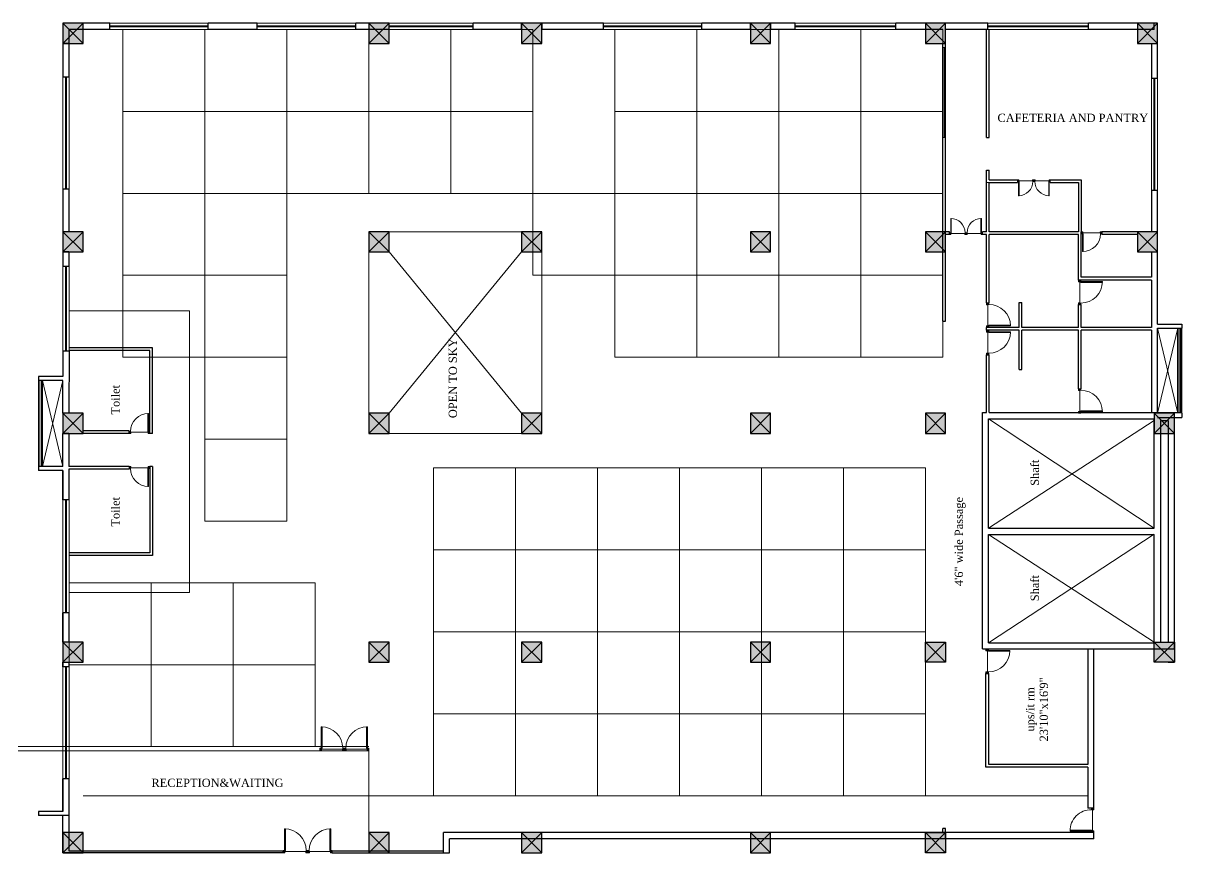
# Model space of a CAD drawing. Header units: inches. Extents: x 327481 to 195042051, y -335014 to 44773228.
# Drawn here: x 349875 to 351571, y -329930 to -328715 of the extents above; entities that cross this region are included whole.
import ezdxf

# ---------------------------------------------------------------- set-up
doc = ezdxf.new("R2010")
doc.units = ezdxf.units.IN
doc.header["$MEASUREMENT"] = 0
doc.linetypes.add('ACAD_ISO10W100', pattern=[18, 12, -3, 0, -3])
for name, color, linetype in [('AREA', 132, 'Continuous'), ('center', 146, 'Continuous'), ('PATHWAY', 19, 'Continuous')]:
    doc.layers.add(name, color=color, linetype=linetype)
for name, color, linetype, lineweight in [('column 1', 146, 'Continuous', 30), ('DOOR', 47, 'Continuous', 9), ('ele1', 1, 'Continuous', 13), ('FLOOR--', 11, 'Continuous', 13), ('furniture', 251, 'Continuous', 13), ('GLASS', 140, 'Continuous', 5), ('ser.duct', 131, 'Continuous', 5), ('TEXT', 7, 'Continuous', 0), ('WALL', 12, 'Continuous', 30)]:
    doc.layers.add(name, color=color, linetype=linetype, lineweight=lineweight)
doc.styles.get("Standard").update_dxf_attribs({"font": 'times.ttf', "height": 12})
doc.dimstyles.get("Standard").update_dxf_attribs({"dimtxt": 6, "dimasz": 4, "dimexe": 0, "dimexo": 0, "dimgap": 0.09, "dimtad": 0, "dimzin": 0, "dimdsep": 46, "dimlunit": 4, "dimtxsty": 'Standard', "dimcen": 0.09, "dimadec": 0, "dimazin": 0, "dimtfac": 1, "dimtofl": 0, "dimtmove": 0, "dimatfit": 3, "dimfxl": 0, "dimtolj": 1, "dimtzin": 0, "dimarcsym": 0})

# ---------------------------------------------------------------- blocks, each defined once
blk = doc.blocks.new('RTU')
at = {"layer": 'DOOR'}
for points in [[(2799511, -182811), (2799511, -182874), (2799551, -182874), (2799551, -182886), (2799611, -182886), (2799611, -182811)], [(2798637, -183716, 0.009156), (2798637, -183748), (2799511, -183748), (2799511, -183716)], [(2799611, -183811), (2799611, -183736), (2799551, -183736), (2799551, -183748), (2799511, -183748), (2799511, -183811)]]:
    blk.add_hatch(color=256, dxfattribs=at).paths.add_polyline_path(points)
at = {"layer": 'DOOR', "ltscale": 300}
for p, q in [((2799511, -182811), (2799511, -182874)), ((2799611, -182811), (2799511, -182811)), ((2799551, -182874), (2799511, -182874)), ((2799551, -182874), (2799551, -182886)), ((2799611, -182886), (2799551, -182886)), ((2799551, -182886), (2799551, -183736)), ((2799611, -182811), (2799611, -182886)), ((2798637, -183748), (2798637, -183716)), ((2798637, -183716), (2799511, -183716)), ((2799511, -183748), (2798637, -183748)), ((2799511, -183716), (2799511, -183748)), ((2799511, -183811), (2799511, -183748)), ((2799551, -183748), (2799511, -183748)), ((2799611, -183811), (2799511, -183811)), ((2799611, -183736), (2799551, -183736)), ((2799551, -183748), (2799551, -183736)), ((2799611, -183811), (2799611, -183736))]:
    blk.add_line(p, q, dxfattribs=at)
blk.add_arc((2799511, -183748), 874, 90, 180, dxfattribs=at)
blk = doc.blocks.new('COLUMN1')
at = {"layer": 'column 1'}
h = blk.add_hatch(color=256, dxfattribs=at)
h.paths.add_polyline_path([(1, 1), (0, 1), (0.5, 0.5)])
h.paths.add_polyline_path([(1, 1), (0.5, 0.5), (1, 0)])
h.paths.add_polyline_path([(0.5, 0.5), (0, 0), (1, 0)])
h.paths.add_polyline_path([(0.5, 0.5), (0, 1), (0, 0)])
at = {"layer": 'column 1', "lineweight": 0, "ltscale": 0.3}
for p, q in [((0, 1), (1, 0)), ((0, 0), (1, 1))]:
    blk.add_line(p, q, dxfattribs=at)
at = {"layer": 'column 1', "ltscale": 0.3}
for p, q in [((1, 1), (0, 1)), ((0, 1), (0, 0)), ((1, 0), (1, 1)), ((0, 0), (1, 0))]:
    blk.add_line(p, q, dxfattribs=at)
blk = doc.blocks.new('HFGHGF')
at = {"layer": 'DOOR'}
for points in [[(341497.2, -325932.9), (341499.5, -325932.9), (341499.5, -325931.4), (341499.9, -325931.4), (341499.9, -325929.3), (341497.2, -325929.3)], [(341533.2, -325929.3), (341530.5, -325929.3), (341530.5, -325931.4), (341531, -325931.4), (341531, -325932.9), (341533.2, -325932.9)]]:
    blk.add_hatch(color=256, dxfattribs=at).paths.add_polyline_path(points)
h = blk.add_hatch(color=256, dxfattribs=at)
edge = h.paths.add_edge_path()
edge.add_line((341531, -325932.9), (341529.8, -325932.9))
edge.add_line((341529.8, -325932.9), (341529.8, -325964.3))
edge.add_ellipse((341531, -325932.9), major_axis=(22.2, 22.2), ratio=1, start_angle=222.9017, end_angle=225)
edge.add_line((341531, -325964.3), (341531, -325932.9))
at = {"layer": 'DOOR', "ltscale": 300}
for p, q in [((341497.2, -325929.3), (341499.9, -325929.3)), ((341497.2, -325929.3), (341497.2, -325932.9)), ((341497.2, -325932.9), (341499.5, -325932.9)), ((341499.5, -325931.4), (341499.9, -325931.4)), ((341499.5, -325931.4), (341499.5, -325932.9)), ((341499.9, -325929.3), (341499.9, -325931.4)), ((341499.9, -325931.4), (341530.5, -325931.4)), ((341529.8, -325964.3), (341529.8, -325932.9)), ((341529.8, -325932.9), (341531, -325932.9)), ((341533.2, -325929.3), (341530.5, -325929.3)), ((341530.5, -325929.3), (341530.5, -325931.4)), ((341531, -325931.4), (341530.5, -325931.4)), ((341531, -325931.4), (341531, -325932.9)), ((341533.2, -325932.9), (341531, -325932.9)), ((341531, -325932.9), (341531, -325964.3)), ((341533.2, -325929.3), (341533.2, -325932.9)), ((341531, -325964.3), (341529.8, -325964.3))]:
    blk.add_line(p, q, dxfattribs=at)
blk.add_ellipse((341531, -325932.9), major_axis=(22.2, 22.2), ratio=1, start_param=2.356194, end_param=3.926991, dxfattribs=at)
blk = doc.blocks.new('rtr')
at = {"layer": 'AREA', "color": 1, "lineweight": 0}
for p, q in [((364697.9, -329356.5), (364577.9, -329356.5)), ((364577.9, -329356.5), (364577.9, -329476.5)), ((364697.9, -329476.5), (364697.9, -329356.5)), ((364577.9, -329476.5), (364697.9, -329476.5))]:
    blk.add_line(p, q, dxfattribs=at)
blk = doc.blocks.new('*D29')
at = {"layer": 'AREA', "color": 0, "lineweight": -2}
for p, q in [((349787.7, -329780.5), (349787.4, -329780.5)), ((349787.4, -329784.5), (349787.4, -329831.3)), ((349787.4, -329896.4), (349787.4, -329849.6)), ((349787.7, -329900.4), (349787.4, -329900.4))]:
    blk.add_line(p, q, dxfattribs=at)
at = {"layer": 'AREA', "color": 0, "lineweight": 0}
for points in [[(349786.7, -329784.5), (349788.1, -329784.5), (349787.4, -329780.5)], [(349786.7, -329896.4), (349788.1, -329896.4), (349787.4, -329900.4)]]:
    blk.add_solid(points, dxfattribs=at)
at = {"layer": 'Defpoints', "color": 0, "lineweight": 0}
for p in [(349787.4, -329780.5), (349967.4, -329780.5), (349962.7, -329900.4)]:
    blk.add_point(p, dxfattribs=at)
at = {"layer": 'AREA', "color": 0, "lineweight": 0, "insert": (349787.4, -329840.4), "char_height": 12, "attachment_point": 5, "rotation": 90}
blk.add_mtext("\\A1;10'", dxfattribs=at)

msp = doc.modelspace()

# ---------------------------------------------------------------- hatches: boundary and pattern name
at = {"layer": 'GLASS'}
for points in [[(350001.718, -328719.202), (350001.718, -328720.702), (350145.718, -328720.702), (350145.718, -328719.202)], [(350217.718, -328719.202), (350217.718, -328720.702), (350361.718, -328720.702), (350361.718, -328719.202)], [(350533.612, -328720.74), (350533.612, -328719.24), (350410.612, -328719.24), (350410.612, -328720.74)], [(350868.146, -328720.74), (350868.146, -328719.24), (350724.146, -328719.24), (350724.146, -328720.74)], [(351151.972, -328720.74), (351151.972, -328719.24), (351004.972, -328719.24), (351004.972, -328720.74)], [(351434.016, -328720.74), (351434.016, -328719.24), (351287.016, -328719.24), (351287.016, -328720.74)], [(349936.954, -328958.663), (349938.454, -328958.663), (349938.454, -328794.663), (349936.954, -328794.663)], [(351529.954, -328959.965), (351531.454, -328959.965), (351531.454, -328795.965), (351529.954, -328795.965)], [(349936.954, -329195.554), (349938.454, -329195.554), (349938.454, -329071.554), (349936.954, -329071.554)], [(349936.954, -329413.38), (349936.954, -329578.38), (349938.454, -329578.38), (349938.454, -329413.38)], [(349936.954, -329657.634), (349936.954, -329821.634), (349938.454, -329821.634), (349938.454, -329657.634)]]:
    msp.add_hatch(color=256, dxfattribs=at).paths.add_polyline_path(points)

# ---------------------------------------------------------------- linework, layer by layer
at = {"layer": 'AREA', "lineweight": 0}
for p, q in [((349787.696, -329774.49), (350381.069, -329774.49)), ((349787.696, -329780.49), (350381.069, -329780.49)), ((350381.069, -329780.49), (350381.069, -329900.4))]:
    msp.add_line(p, q, dxfattribs=at)
at = {"layer": 'ele1', "ltscale": 0.3}
for p, q in [((351564.78, -329286.554), (351564.783, -329162.093)), ((351570.689, -329286.554), (351570.692, -329162.093)), ((351530.288, -329454.77), (351287.989, -329294.58)), ((351287.989, -329454.77), (351530.288, -329297.205)), ((351530.288, -329463.508), (351287.989, -329622.405)), ((351287.989, -329463.83), (351530.307, -329621.38))]:
    msp.add_line(p, q, dxfattribs=at)
msp.add_lwpolyline([(349897.732, -329364.38), (349897.732, -329238.328), (349903.643, -329238.328), (349903.643, -329364.38)], close=True, dxfattribs=at)
msp.add_lwpolyline([(349897.732, -329875.407), (349903.643, -329875.407)], dxfattribs=at)
at = {"layer": 'FLOOR--'}
msp.add_line((351284.881, -328948.663), (351288.864, -328948.663), dxfattribs=at)
at = {"layer": 'furniture'}
for p, q in [((350145.718, -328715.422), (350001.718, -328715.422)), ((350361.718, -328715.422), (350217.718, -328715.422)), ((350533.612, -328715.46), (350410.612, -328715.46)), ((350868.146, -328715.46), (350724.146, -328715.46)), ((351151.972, -328715.46), (351004.972, -328715.46)), ((351434.016, -328715.46), (351287.016, -328715.46)), ((350145.718, -328724.482), (350001.718, -328724.482)), ((350361.718, -328724.482), (350217.718, -328724.482)), ((350533.612, -328724.52), (350410.612, -328724.52)), ((350868.146, -328724.52), (350724.146, -328724.52)), ((351151.972, -328724.52), (351004.972, -328724.52)), ((351434.016, -328724.52), (351287.016, -328724.52)), ((351225.016, -328750.965), (351221.016, -328750.965)), ((351223.016, -328750.965), (351223.016, -328882.633)), ((349933.174, -328958.663), (349933.174, -328794.663)), ((349942.234, -328958.663), (349942.234, -328794.663)), ((351526.174, -328959.965), (351526.174, -328795.965)), ((351535.234, -328959.965), (351535.234, -328795.965)), ((351225.016, -328882.633), (351221.016, -328882.633)), ((351330.153, -328944.663), (351330.153, -328948.663)), ((351378.149, -328944.663), (351378.149, -328948.663)), ((350406.612, -329020.663), (350410.612, -329020.663)), ((350630.146, -329020.663), (350634.146, -329020.663)), ((351195.472, -329020.663), (351195.472, -329024.662)), ((350604.603, -329286.554), (350410.612, -329050.206)), ((350604.603, -329050.206), (350410.612, -329286.554)), ((349933.174, -329195.554), (349933.174, -329071.554)), ((349942.234, -329195.554), (349942.234, -329071.554)), ((350406.612, -329286.554), (350410.612, -329286.554)), ((351195.472, -329290.554), (351195.472, -329286.554)), ((350943.429, -329316.098), (350939.429, -329316.098)), ((350968.972, -329316.098), (350968.972, -329312.098)), ((349933.174, -329578.38), (349933.174, -329413.38)), ((349942.234, -329578.38), (349942.234, -329413.38)), ((350064.348, -329490.882), (350064.348, -329448.882)), ((350939.429, -329621.38), (350943.429, -329621.38)), ((350939.429, -329621.38), (350939.429, -329625.388)), ((349933.174, -329821.634), (349933.174, -329657.634)), ((349942.234, -329821.634), (349942.234, -329657.634)), ((350406.612, -329900.4), (350410.612, -329900.4)), ((351221.008, -329900.401), (351225.006, -329900.401))]:
    msp.add_line(p, q, dxfattribs=at)
msp.add_lwpolyline([(350381.069, -329316.098), (350381.069, -329020.663), (350634.146, -329020.663), (350634.146, -329316.098)], close=True, dxfattribs=at)
at = {"layer": 'GLASS', "ltscale": 0.3}
for p, q in [((351566.629, -329286.554), (351566.632, -329162.093)), ((351568.716, -329286.554), (351568.718, -329162.093)), ((349899.629, -329364.38), (349899.629, -329238.328)), ((349901.932, -329364.38), (349901.932, -329238.328))]:
    msp.add_line(p, q, dxfattribs=at)
at = {"layer": 'GLASS'}
for points in [[(350001.718, -328719.202), (350145.718, -328719.202)], [(350145.718, -328720.702), (350001.718, -328720.702)], [(350217.718, -328719.202), (350361.718, -328719.202)], [(350361.718, -328720.702), (350217.718, -328720.702)], [(350410.612, -328719.24), (350533.612, -328719.24)], [(350533.612, -328720.74), (350410.612, -328720.74)], [(350724.146, -328719.24), (350868.146, -328719.24)], [(350868.146, -328720.74), (350724.146, -328720.74)], [(351004.972, -328719.24), (351151.972, -328719.24), (351151.972, -328720.74), (351004.972, -328720.74)], [(351287.016, -328719.24), (351434.016, -328719.24), (351434.016, -328720.74), (351287.016, -328720.74)], [(349938.454, -329071.554), (349938.454, -329195.554), (349936.954, -329195.554), (349936.954, -329071.554)], [(349938.454, -329413.38), (349938.454, -329578.38), (349936.954, -329578.38), (349936.954, -329413.38)], [(349938.454, -329657.634), (349938.454, -329821.634), (349936.954, -329821.634), (349936.954, -329657.634)]]:
    msp.add_lwpolyline(points, dxfattribs=at)
for points in [[(349936.954, -328794.663), (349938.454, -328794.663), (349938.454, -328958.663), (349936.954, -328958.663)], [(351529.954, -328795.965), (351531.454, -328795.965), (351531.454, -328959.965), (351529.954, -328959.965)]]:
    msp.add_lwpolyline(points, close=True, dxfattribs=at)
at = {"layer": 'PATHWAY', "lineweight": 0}
for p, q in [((350118.348, -329136.55), (350118.348, -329548.881)), ((349962.718, -329846.4), (351433.054, -329846.4))]:
    msp.add_line(p, q, dxfattribs=at)
for points in [[(349942.234, -329190.55), (349942.234, -329136.55), (350118.348, -329136.55)], [(349942.234, -329494.881), (349942.234, -329548.881), (350118.348, -329548.881)]]:
    msp.add_lwpolyline(points, dxfattribs=at)
at = {"layer": 'ser.duct', "linetype": 'ACAD_ISO10W100', "ltscale": 400}
for p, q in [((351535.232, -329286.554), (351564.783, -329162.093)), ((351535.235, -329162.093), (351564.78, -329286.554)), ((349903.643, -329364.38), (349933.182, -329238.328)), ((349903.643, -329238.328), (349933.182, -329364.38))]:
    msp.add_line(p, q, dxfattribs=at)
at = {"layer": 'TEXT'}
msp.add_line((349962.72, -329046.203), (349962.72, -329050.203), dxfattribs=at)
at = {"layer": 'WALL'}
for p, q in [((350001.718, -328715.422), (349962.718, -328715.422)), ((349962.718, -328724.52), (349962.718, -328715.422)), ((350001.718, -328724.52), (350001.718, -328715.422)), ((350217.718, -328715.422), (350145.718, -328715.422)), ((350145.718, -328724.52), (350145.718, -328715.422)), ((350217.718, -328724.52), (350217.718, -328715.422)), ((350410.612, -328715.422), (350361.718, -328715.422)), ((350361.718, -328724.52), (350361.718, -328715.422)), ((350410.612, -328724.52), (350410.612, -328715.422)), ((350604.607, -328715.422), (350533.612, -328715.422)), ((350533.612, -328724.52), (350533.612, -328715.422)), ((350604.603, -328724.52), (350604.603, -328715.422)), ((350634.146, -328715.421), (350634.146, -328724.52)), ((350724.146, -328715.422), (350634.146, -328715.422)), ((350724.146, -328724.52), (350724.146, -328715.422)), ((350939.429, -328715.422), (350868.146, -328715.422)), ((350868.146, -328724.52), (350868.146, -328715.422)), ((350939.429, -328724.52), (350939.429, -328715.422)), ((351004.972, -328715.422), (350968.972, -328715.422)), ((350968.972, -328715.422), (350968.972, -328724.52)), ((351004.972, -328724.52), (351004.972, -328715.422)), ((351195.473, -328715.422), (351151.972, -328715.422)), ((351151.972, -328724.52), (351151.972, -328715.422)), ((351195.472, -328715.421), (351195.472, -328724.52)), ((351225.016, -328724.52), (351225.016, -328715.421)), ((351287.016, -328715.422), (351225.016, -328715.422)), ((351287.016, -328724.52), (351287.016, -328715.422)), ((351530.308, -328715.422), (351434.016, -328715.422)), ((351434.016, -328724.52), (351434.016, -328715.422)), ((351530.307, -328724.52), (351530.308, -328715.422)), ((349942.174, -328724.52), (349942.174, -328794.663)), ((350001.718, -328724.52), (349942.174, -328724.52)), ((350217.718, -328724.52), (350145.718, -328724.52)), ((350410.612, -328724.52), (350361.718, -328724.52)), ((350604.603, -328724.52), (350533.612, -328724.52)), ((350724.146, -328724.52), (350634.146, -328724.52)), ((350939.429, -328724.52), (350868.146, -328724.52)), ((351004.972, -328724.52), (350968.972, -328724.52)), ((351221.016, -328724.52), (351151.972, -328724.52)), ((351287.016, -328724.52), (351225.016, -328724.52)), ((351284.882, -328882.633), (351284.882, -328724.52)), ((351288.863, -328882.633), (351288.858, -328724.52)), ((351530.307, -328724.52), (351434.016, -328724.52)), ((349933.174, -328744.965), (349933.174, -328794.663)), ((349942.174, -328744.965), (349933.174, -328744.965)), ((351221.016, -329151.837), (351221.016, -328744.965)), ((351225.016, -329151.837), (351225.016, -328744.965)), ((351526.174, -328744.965), (351526.174, -328795.965)), ((351526.174, -328744.965), (351535.234, -328744.965)), ((351535.234, -328795.965), (351535.234, -328744.965)), ((349942.174, -328794.663), (349933.174, -328794.663)), ((351526.174, -328795.965), (351535.234, -328795.965)), ((351284.881, -328882.633), (351288.863, -328882.633)), ((351284.881, -329020.663), (351284.881, -328930.63)), ((351284.881, -328930.63), (351288.864, -328930.63)), ((351288.864, -328944.663), (351288.864, -328930.63)), ((349933.174, -328958.663), (349933.174, -329020.663)), ((349942.174, -328958.663), (349933.174, -328958.663)), ((349942.174, -328958.663), (349942.174, -329020.663)), ((351288.864, -328944.663), (351330.153, -328944.663)), ((351288.866, -329020.663), (351288.864, -328948.663)), ((351288.864, -328948.663), (351330.153, -328948.663)), ((351378.149, -328944.663), (351423.438, -328944.663)), ((351378.149, -328948.663), (351419.438, -328948.663)), ((351419.438, -328948.663), (351419.438, -329020.662)), ((351423.438, -328944.663), (351423.438, -329020.662)), ((351526.174, -328959.965), (351526.174, -329020.678)), ((351526.174, -328959.965), (351535.234, -328959.965)), ((351535.234, -329020.678), (351535.234, -328959.965)), ((349942.174, -329020.663), (349933.174, -329020.663)), ((351225.016, -329020.663), (351221.016, -329020.663)), ((351230.95, -329020.663), (351225.016, -329020.663)), ((351230.95, -329024.663), (351225.016, -329024.663)), ((351230.95, -329024.663), (351230.95, -329020.663)), ((351284.881, -329020.663), (351278.947, -329020.663)), ((351278.947, -329024.663), (351278.947, -329020.663)), ((351284.881, -329024.663), (351278.947, -329024.663)), ((351284.881, -329124.987), (351284.881, -329024.663)), ((351419.438, -329020.662), (351288.866, -329020.663)), ((351288.868, -329124.987), (351288.866, -329024.663)), ((351419.453, -329024.663), (351288.866, -329024.663)), ((351419.453, -329091.432), (351419.453, -329024.663)), ((351423.439, -329087.428), (351423.438, -329020.663)), ((351453.515, -329020.663), (351453.515, -329024.663)), ((351505.691, -329020.663), (351453.515, -329020.663)), ((351505.691, -329024.663), (351453.515, -329024.663)), ((349933.174, -329050.206), (349933.174, -329071.554)), ((349942.174, -329050.206), (349933.174, -329050.206)), ((349942.174, -329050.203), (349942.174, -329071.554)), ((351526.174, -329050.206), (351526.174, -329087.428)), ((351535.234, -329156.184), (351535.234, -329050.206)), ((349942.174, -329071.554), (349933.174, -329071.554)), ((351526.174, -329091.433), (351419.453, -329091.432)), ((351526.174, -329087.428), (351423.439, -329087.428)), ((351526.174, -329091.433), (351526.174, -329160.987)), ((351284.881, -329124.987), (351288.87, -329124.987)), ((351332.517, -329160.987), (351332.517, -329124.511)), ((351332.517, -329124.511), (351336.517, -329124.511)), ((351336.517, -329160.987), (351336.517, -329124.511)), ((351419.452, -329160.987), (351419.453, -329127.432)), ((351419.453, -329127.432), (351423.445, -329127.432)), ((351423.441, -329160.987), (351423.44, -329127.432)), ((351221.016, -329151.837), (351225.016, -329151.837)), ((351332.517, -329160.987), (351284.881, -329160.987)), ((351284.881, -329164.99), (351284.881, -329160.987)), ((351419.452, -329160.987), (351336.517, -329160.987)), ((351526.174, -329160.987), (351423.441, -329160.987)), ((351535.231, -329162.093), (351570.692, -329162.093)), ((351535.232, -329286.554), (351535.235, -329162.093)), ((351535.234, -329156.184), (351570.714, -329156.184)), ((351564.78, -329286.554), (351564.783, -329162.093)), ((351570.689, -329286.554), (351570.692, -329162.093)), ((351570.692, -329156.184), (351570.692, -329162.093)), ((351332.517, -329164.99), (351284.881, -329164.99)), ((351332.517, -329222.351), (351332.517, -329164.99)), ((351419.452, -329164.991), (351336.517, -329164.99)), ((351336.517, -329222.351), (351336.517, -329164.99)), ((351419.452, -329250.554), (351419.452, -329164.991)), ((351526.174, -329164.992), (351423.441, -329164.991)), ((351423.443, -329250.554), (351423.441, -329164.991)), ((351526.174, -329164.992), (351526.174, -329285.52)), ((349933.174, -329195.554), (349933.174, -329232.419)), ((349942.174, -329195.554), (349933.174, -329195.554)), ((350064.35, -329190.551), (349942.174, -329190.55)), ((350060.35, -329194.551), (349942.174, -329194.55)), ((349942.234, -329195.554), (349942.174, -329286.554)), ((350060.35, -329316.098), (350060.35, -329194.551)), ((350064.35, -329316.098), (350064.35, -329190.551)), ((351284.88, -329200.99), (351288.871, -329200.989)), ((351284.885, -329285.52), (351284.883, -329200.99)), ((351288.872, -329285.52), (351288.87, -329200.989)), ((351332.517, -329222.351), (351336.517, -329222.351)), ((349933.174, -329232.419), (349897.735, -329232.419)), ((349897.735, -329232.419), (349897.735, -329238.328)), ((349933.182, -329238.328), (349897.735, -329238.328)), ((349933.182, -329286.554), (349933.182, -329238.328)), ((351419.452, -329250.554), (351423.443, -329250.554)), ((349942.174, -329286.554), (349933.182, -329286.554)), ((351278.929, -329631.48), (351278.929, -329285.52)), ((351278.929, -329285.52), (351284.885, -329285.52)), ((351287.989, -329454.77), (351287.989, -329294.58)), ((351287.989, -329294.58), (351530.307, -329294.58)), ((351288.872, -329285.52), (351570.689, -329285.52)), ((351530.307, -329454.77), (351530.307, -329295.614)), ((351535.232, -329292.463), (351570.689, -329292.463)), ((351539.348, -329297.205), (351539.348, -329621.395)), ((351539.348, -329297.205), (351550.791, -329297.205)), ((351550.791, -329297.205), (351550.791, -329621.395)), ((351559.851, -329630.455), (351559.848, -329292.463)), ((351570.689, -329286.554), (351570.689, -329292.463)), ((349933.182, -329364.38), (349933.182, -329316.098)), ((349942.174, -329316.098), (349933.182, -329316.098)), ((349942.174, -329316.098), (349933.182, -329316.098)), ((349942.174, -329316.098), (349942.174, -329364.38)), ((350030.349, -329312.098), (349962.823, -329312.098)), ((349962.823, -329316.098), (349962.823, -329312.098)), ((350030.349, -329316.098), (349962.823, -329316.098)), ((350030.349, -329316.098), (350030.349, -329312.098)), ((350064.35, -329316.098), (350060.35, -329316.098)), ((351221.013, -329316.098), (351225.016, -329316.098)), ((349897.735, -329364.38), (349897.735, -329370.288)), ((349933.182, -329364.38), (349897.735, -329364.38)), ((350030.349, -329364.38), (349942.174, -329364.38)), ((350030.349, -329364.38), (350030.349, -329368.38)), ((350060.35, -329364.378), (350060.35, -329490.879)), ((350064.347, -329364.38), (350060.35, -329364.378)), ((350064.347, -329364.38), (350064.348, -329494.879)), ((349933.174, -329370.288), (349897.735, -329370.288)), ((349933.174, -329370.288), (349933.174, -329413.38)), ((349942.174, -329368.38), (349942.174, -329413.38)), ((350030.349, -329368.38), (349942.174, -329368.38)), ((349942.174, -329413.38), (349933.174, -329413.38)), ((351287.989, -329454.77), (351530.288, -329454.77)), ((351287.989, -329622.405), (351287.989, -329463.83)), ((351287.989, -329463.83), (351530.288, -329463.83)), ((351530.307, -329621.38), (351530.307, -329463.83)), ((350060.35, -329490.879), (349942.174, -329490.881)), ((350064.348, -329494.879), (349942.174, -329494.881)), ((349933.174, -329578.38), (349933.174, -329621.38)), ((349942.174, -329578.38), (349933.174, -329578.38)), ((349942.174, -329578.38), (349942.174, -329621.38)), ((349942.174, -329621.38), (349933.174, -329621.38)), ((351530.307, -329621.395), (351530.307, -329621.38)), ((351539.348, -329621.395), (351550.791, -329621.395)), ((351278.929, -329631.48), (351559.851, -329631.48)), ((351287.989, -329622.405), (351530.307, -329622.405)), ((351433.054, -329631.48), (351433.054, -329800.4)), ((351442.114, -329864.4), (351442.114, -329631.48)), ((349933.174, -329650.924), (349942.174, -329650.923)), ((349933.174, -329650.924), (349933.174, -329657.634)), ((349942.174, -329650.924), (349942.174, -329657.634)), ((351550.791, -329650.924), (351559.851, -329650.924)), ((349942.174, -329657.634), (349933.174, -329657.634)), ((351284.134, -329804.4), (351284.134, -329667.48)), ((351284.134, -329667.48), (351288.134, -329667.48)), ((351288.134, -329800.4), (351288.134, -329667.48)), ((351433.054, -329804.4), (351284.134, -329804.4)), ((351433.054, -329800.4), (351288.134, -329800.4)), ((351433.054, -329804.4), (351433.054, -329864.4)), ((349933.174, -329821.634), (349933.174, -329869.499)), ((349942.174, -329821.634), (349933.174, -329821.634)), ((349942.174, -329821.634), (349942.174, -329875.407)), ((349933.174, -329869.499), (349897.735, -329869.499)), ((349897.735, -329869.499), (349897.735, -329875.407)), ((349942.174, -329875.407), (349897.735, -329875.407)), ((349933.174, -329875.407), (349897.735, -329875.407)), ((351442.114, -329864.4), (351433.054, -329864.4)), ((350410.612, -329909.382), (350410.612, -329900.4)), ((350490.214, -329909.382), (350490.214, -329900.4)), ((350490.214, -329929.944), (350490.214, -329909.382)), ((351442.114, -329900.4), (350490.477, -329900.4)), ((351442.114, -329909.382), (350499.214, -329909.382)), ((351433.054, -329909.382), (350499.274, -329909.382)), ((351221.016, -329900.4), (351221.016, -329894.4)), ((351225.016, -329894.4), (351221.016, -329894.4)), ((351225.016, -329909.706), (351225.016, -329894.4)), ((351442.114, -329909.382), (351442.114, -329900.4)), ((350255.445, -329929.944), (350255.445, -329926.344)), ((350327.445, -329929.944), (350327.445, -329926.344))]:
    msp.add_line(p, q, dxfattribs=at)
for points in [[(349933.174, -329413.38), (349933.174, -329370.288)], [(349933.174, -329621.38), (349933.174, -329578.38)], [(349933.174, -329657.634), (349933.174, -329650.924)], [(349933.174, -329869.499), (349933.174, -329821.634)], [(350255.445, -329929.944), (349933.174, -329929.944), (349933.174, -329875.407)], [(349942.174, -329875.407), (349942.174, -329926.944), (350255.445, -329926.944)], [(350327.445, -329929.944), (350499.214, -329929.944), (350499.214, -329909.382)], [(350327.445, -329926.944), (350490.214, -329926.944)]]:
    msp.add_lwpolyline(points, dxfattribs=at)

# ---------------------------------------------------------------- block references
at = {"layer": 'AREA', "color": 1, "lineweight": 0}
for p in [(-14556.857, 631.947), (-14436.857, 631.947), (-14316.857, 631.947), (-14196.857, 631.947), (-14076.857, 631.947), (-13836.857, 631.947), (-13716.857, 631.947), (-13596.857, 631.947), (-13476.857, 631.947), (-14556.805, 511.947), (-14436.805, 511.947), (-14316.805, 511.947), (-14196.857, 511.947), (-14076.857, 511.947), (-13836.857, 511.947), (-13716.857, 511.947), (-13596.857, 511.947), (-13476.857, 511.947), (-14556.805, 391.947), (-14436.805, 391.947), (-13956.857, 391.947), (-13836.857, 391.947), (-13716.857, 391.947), (-13596.857, 391.947), (-13476.857, 391.947), (-14556.805, 271.947), (-14436.805, 271.947), (-13836.857, 271.947), (-13716.857, 271.947), (-13596.857, 271.947), (-13476.857, 271.947), (-14436.805, 151.947), (-14436.805, 31.947), (-14102.401, -9.933), (-13982.401, -9.933), (-13862.401, -9.933), (-13742.401, -9.933), (-13622.401, -9.933), (-13502.401, -9.933), (-14102.401, -129.933), (-13982.401, -129.933), (-13862.401, -129.933), (-13742.401, -129.933), (-13622.401, -129.933), (-13502.401, -129.933), (-14635.639, -178.023), (-14515.639, -178.023), (-14395.639, -178.023), (-14102.401, -249.933), (-13982.401, -249.933), (-13862.401, -249.933), (-13742.401, -249.933), (-13622.401, -249.933), (-13502.401, -249.933), (-14635.639, -298.023), (-14515.639, -298.023), (-14395.639, -298.023), (-14102.401, -369.933), (-13982.401, -369.933), (-13862.401, -369.933), (-13742.401, -369.933), (-13622.401, -369.933), (-13502.401, -369.933)]:
    msp.add_blockref('rtr', p, dxfattribs=at)
at = {"layer": 'center', "yscale": 29.5434782608645, "zscale": 39.3913043478359}
for p, xscale, rotation in [((349962.718, -328744.965), 29.5434782608645, 90), ((350410.612, -328744.965), 29.5434782608645, 90), ((350634.146, -328744.965), 29.5434782608645, 90), ((350968.972, -328744.965), 29.5434782608645, 90), ((351225.016, -328744.965), 29.5434782608645, 90), ((351535.234, -328744.965), 29.5434782608645, 90), ((349962.718, -329050.206), 29.5434782608645, 90), ((350410.612, -329050.206), 29.5434782608645, 90), ((350634.146, -329050.206), 29.5434782608645, 90), ((350968.972, -329050.206), 29.5434782608645, 90), ((351225.016, -329050.206), 29.5434782608645, 90), ((351535.234, -329050.206), 29.5434782608645, 90), ((349962.725, -329316.098), 29.5434782608645, 90), ((350410.612, -329316.098), 29.5434782608645, 90), ((350634.146, -329316.098), 29.5434782608645, 90), ((350968.972, -329316.098), 29.5434782608645, 90), ((351225.016, -329316.098), 29.5434782608645, 90), ((349962.718, -329650.924), 29.5434782608645, 90), ((350410.612, -329650.924), 29.5434782608645, 90), ((350634.146, -329650.924), 29.5434782608645, 90), ((350968.972, -329650.924), 29.5434782608645, 90), ((351195.472, -329650.924), -29.5434782608645, 270), ((351530.307, -329650.924), -29.5434782608645, 270), ((349962.718, -329929.944), 29.5434782608645, 90), ((350410.612, -329929.944), 29.5434782608645, 90), ((350634.146, -329929.944), 29.5434782608645, 90), ((350968.972, -329929.944), 29.5434782608645, 90), ((351195.472, -329929.944), -29.5434782608645, 270)]:
    msp.add_blockref('COLUMN1', p, dxfattribs=dict(at, xscale=xscale, rotation=rotation))
at = {"layer": 'center', "lineweight": 25, "xscale": 29.5434782608645, "yscale": 29.5434782608645, "zscale": 39.3913043478359, "rotation": 90}
msp.add_blockref('COLUMN1', (351559.851, -329316.098), dxfattribs=at)
at = {"layer": 'DOOR'}
for p, xscale, yscale, zscale, rotation in [((355741.315, -396130.614), -0.02399831927323248, 0.0239983192877844, 0.02399831926878464, 270), ((346966.988, -396130.614), 0.02399831927323248, 0.02399831927323248, 0.02399831927323248, 90), ((355642.112, -261838.711), 0.02399831927323248, 0.02399831927323248, 0.02399831927323248, 270), ((346867.785, -261838.711), -0.02399831927323248, 0.0239983192877844, 0.02399831926878464, 90), ((356937.854, -413008.984), -0.02999999997700797, 0.0300000000061118, 0.02999999997065208, 270), ((452205.437, -335708.638), 0.03599999996367842, 0.03599999996367842, 0.03599999996367842, 180), ((452070.866, -335782.196), 0.03599999996367842, 0.03599999996367842, 0.03599999996367842, 180), ((344546.012, -245327.779), -0.03000000002793968, 0.0300000000061118, 0.02999999997065208, 90), ((344546.012, -413352.699), 0.02999999997700797, 0.02999999997700797, 0.02999999997700797, 90), ((452070.119, -336248.687), 0.03599999996367842, 0.03599999996367842, 0.03599999996367842, 180), ((356926.275, -228994.505), 0.03599999996367842, 0.03599999996367842, 0.03599999996367842, 270), ((343763.862, -228994.505), -0.03599999996367842, 0.03599999996367842, 0.03599999995395007, 90), ((356872.651, -229143.959), 0.03599999996367842, 0.03599999996367842, 0.03599999996367842, 270), ((343710.238, -229143.959), -0.03599999996367842, 0.03599999996367842, 0.03599999995395007, 90)]:
    msp.add_blockref('RTU', p, dxfattribs=dict(at, xscale=xscale, yscale=yscale, zscale=zscale, rotation=rotation))
at = {"layer": 'DOOR', "xscale": -0.03599999996367842, "yscale": 0.03599999996367842, "zscale": 0.03599999995395007}
for p in [(452070.866, -322543.78), (452205.437, -322669.348)]:
    msp.add_blockref('RTU', p, dxfattribs=at)
at = {"layer": 'furniture', "rotation": 270}
msp.add_blockref('HFGHGF', (677371.393, 11632.849), dxfattribs=at)

# ---------------------------------------------------------------- texts
at = {"layer": 'TEXT', "linetype": 'ByBlock', "lineweight": 30, "char_height": 12, "width": 357.74515, "attachment_point": 2}
for s, insert in [('CAFETERIA AND PANTRY', (351411.219, -328847.972)), ('RECEPTION&WAITING', (350159.519, -329821.45))]:
    msp.add_mtext(s, dxfattribs=dict(at, insert=insert))
at = {"layer": 'TEXT', "linetype": 'ByBlock', "lineweight": 30, "insert": (350497.839, -329235.233), "char_height": 12, "attachment_point": 2, "rotation": 90}
msp.add_mtext_dynamic_manual_height_columns('OPEN TO SKY', width=156.15288, gutter_width=60, heights=[0], dxfattribs=at)
at = {"layer": 'TEXT', "linetype": 'ByBlock', "lineweight": 30, "char_height": 12, "attachment_point": 2, "rotation": 90}
for s, insert, width in [('Toilet', (350004.211, -329266.706), 64.18895), ('Toilet', (350004.211, -329430.749), 64.18895), ('4\'6" wide Passage', (351238.399, -329474.253), 357.74515), ('ups/it rm \\P23\'10"x16\'9"', (351342.749, -329719.961), 186.36533)]:
    msp.add_mtext(s, dxfattribs=dict(at, insert=insert, width=width))
at = {"layer": 'TEXT', "color": 0, "char_height": 12, "width": 37.42754, "attachment_point": 1, "rotation": 90}
for insert in [(351349.528, -329392.631), (351349.528, -329561.633)]:
    msp.add_mtext('Shaft', dxfattribs=dict(at, insert=insert))

# ---------------------------------------------------------------- dimensions: what is measured, and where the dimension line sits
at = {"layer": 'AREA', "lineweight": 0}
dim = msp.add_linear_dim(base=(349787.396, -329780.49), p1=(349962.718, -329900.4), p2=(349967.362, -329780.49), angle=90, dimstyle='Standard', override={"dimfxl": 0.3, "dimfxlon": 1}, dxfattribs=at)
dim.commit()
dim.dimension.update_dxf_attribs({"geometry": '*D29', "text_midpoint": (349787.396, -329840.445)})

doc.saveas('drawing.dxf')
